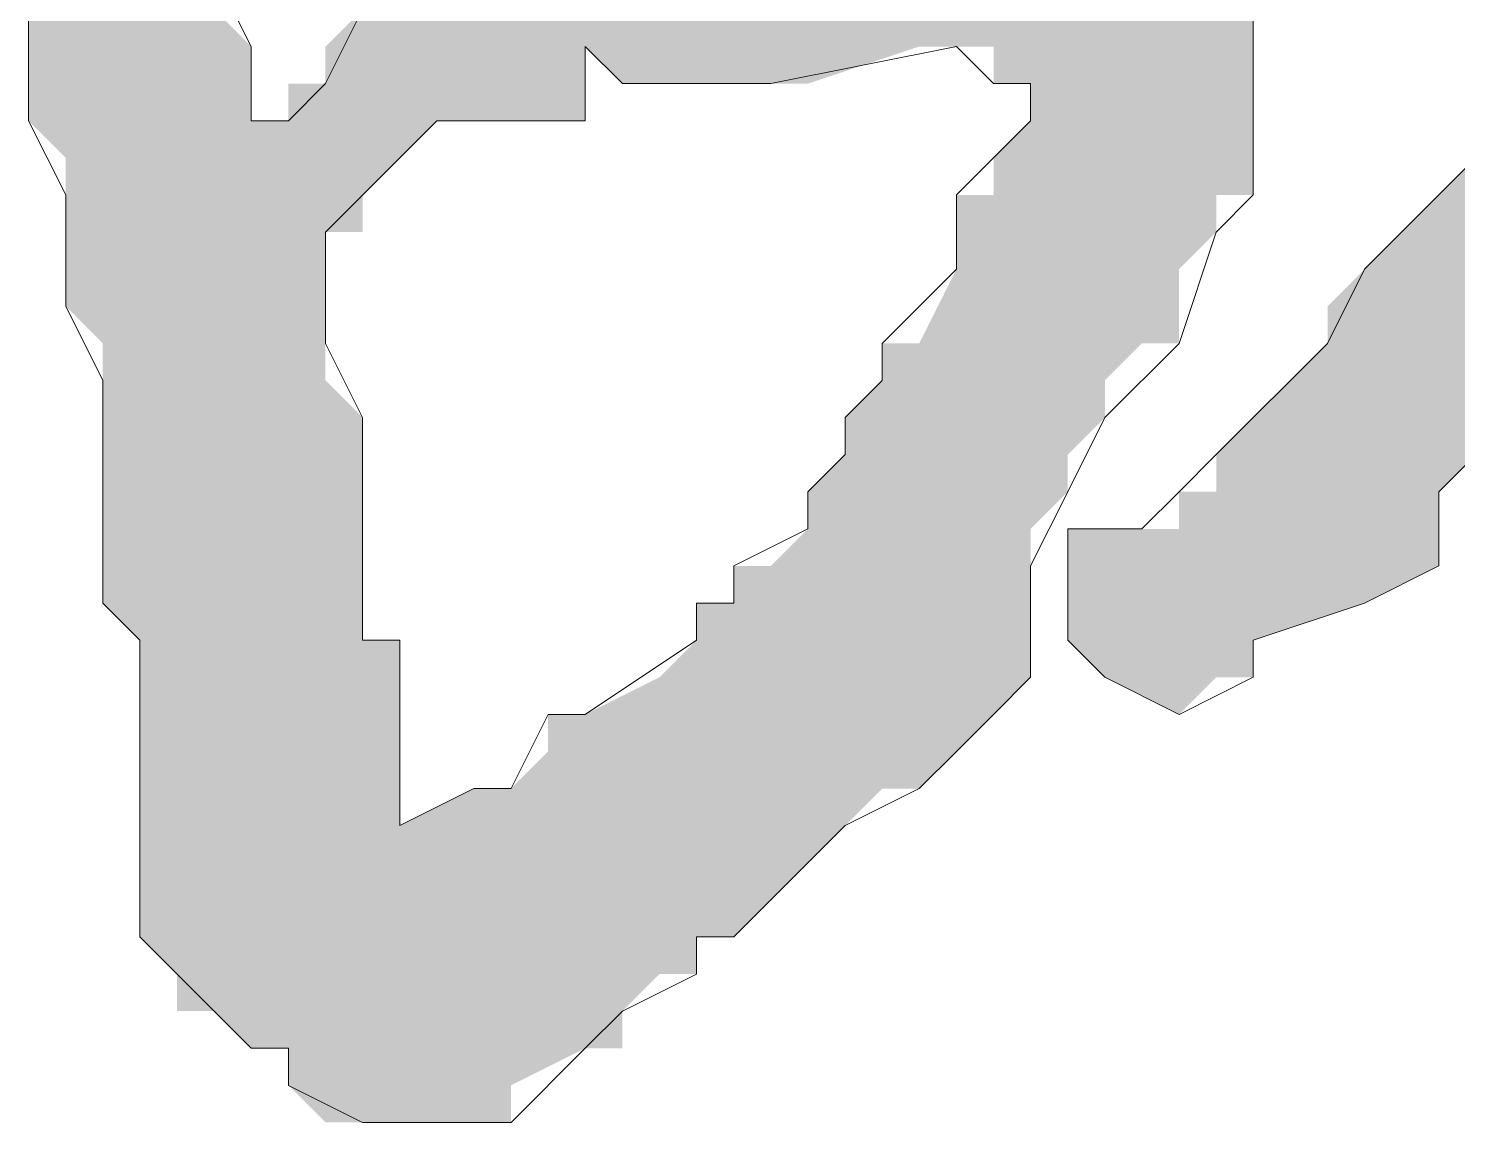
# Model space of a CAD drawing. Header units: millimetres. Extents: x 24 to 410, y 10 to 282.
# Drawn here: x 309.033 to 310.663, y 13.166 to 14.414 of the extents above; entities that cross this region are included whole.
import ezdxf

# ---------------------------------------------------------------- set-up
doc = ezdxf.new("R2010")
doc.units = ezdxf.units.MM
doc.layers.add('Watermark', color=7, linetype='Continuous')

msp = doc.modelspace()

# ---------------------------------------------------------------- hatches: boundary and pattern name
at = {"layer": 'Watermark'}
h = msp.add_hatch(color=256, dxfattribs=at)
h.dxf.hatch_style = 2
h.paths.add_polyline_path([(309.033333, 14.435667), (309.033333, 14.393333), (309.287333, 14.393333)])
h = msp.add_hatch(color=256, dxfattribs=at)
h.dxf.hatch_style = 2
h.paths.add_polyline_path([(309.033333, 14.435667), (309.245, 14.435667), (309.287333, 14.393333)])
h = msp.add_hatch(color=256, dxfattribs=at)
h.dxf.hatch_style = 2
h.paths.add_polyline_path([(309.414333, 14.435667), (309.372, 14.393333), (310.430333, 14.393333)])
h = msp.add_hatch(color=256, dxfattribs=at)
h.dxf.hatch_style = 2
h.paths.add_polyline_path([(309.414333, 14.435667), (310.430333, 14.435667), (310.430333, 14.393333)])
h = msp.add_hatch(color=256, dxfattribs=at)
h.dxf.hatch_style = 2
h.paths.add_polyline_path([(309.033333, 14.393333), (309.287333, 14.393333)])
h = msp.add_hatch(color=256, dxfattribs=at)
h.dxf.hatch_style = 2
h.paths.add_polyline_path([(309.033333, 14.393333), (309.287333, 14.393333)])
h = msp.add_hatch(color=256, dxfattribs=at)
h.dxf.hatch_style = 2
h.paths.add_polyline_path([(309.033333, 14.393333), (309.033333, 14.308667), (309.287333, 14.308667)])
h = msp.add_hatch(color=256, dxfattribs=at)
h.dxf.hatch_style = 2
h.paths.add_polyline_path([(309.033333, 14.393333), (309.287333, 14.393333), (309.287333, 14.308667)])
h = msp.add_hatch(color=256, dxfattribs=at)
h.dxf.hatch_style = 2
h.paths.add_polyline_path([(309.372, 14.393333), (309.372, 14.351), (309.668333, 14.351)])
h = msp.add_hatch(color=256, dxfattribs=at)
h.dxf.hatch_style = 2
h.paths.add_polyline_path([(309.372, 14.393333), (309.668333, 14.393333), (309.668333, 14.351)])
h = msp.add_hatch(color=256, dxfattribs=at)
h.dxf.hatch_style = 2
h.paths.add_polyline_path([(309.668333, 14.393333), (310.430333, 14.393333)])
h = msp.add_hatch(color=256, dxfattribs=at)
h.dxf.hatch_style = 2
h.paths.add_polyline_path([(309.668333, 14.393333), (310.430333, 14.393333)])
h = msp.add_hatch(color=256, dxfattribs=at)
h.dxf.hatch_style = 2
h.paths.add_polyline_path([(309.668333, 14.393333), (310.049333, 14.393333)])
h = msp.add_hatch(color=256, dxfattribs=at)
h.dxf.hatch_style = 2
h.paths.add_polyline_path([(309.668333, 14.393333), (310.091667, 14.393333), (310.049333, 14.393333)])
h = msp.add_hatch(color=256, dxfattribs=at)
h.dxf.hatch_style = 2
h.paths.add_polyline_path([(309.668333, 14.393333), (309.710667, 14.351), (309.922333, 14.351)])
h = msp.add_hatch(color=256, dxfattribs=at)
h.dxf.hatch_style = 2
h.paths.add_polyline_path([(309.668333, 14.393333), (310.049333, 14.393333), (309.922333, 14.351)])
h = msp.add_hatch(color=256, dxfattribs=at)
h.dxf.hatch_style = 2
h.paths.add_polyline_path([(310.091667, 14.393333), (310.430333, 14.393333)])
h = msp.add_hatch(color=256, dxfattribs=at)
h.dxf.hatch_style = 2
h.paths.add_polyline_path([(310.091667, 14.393333), (310.430333, 14.393333)])
h = msp.add_hatch(color=256, dxfattribs=at)
h.dxf.hatch_style = 2
h.paths.add_polyline_path([(310.134, 14.393333), (310.134, 14.351), (310.430333, 14.351)])
h = msp.add_hatch(color=256, dxfattribs=at)
h.dxf.hatch_style = 2
h.paths.add_polyline_path([(310.134, 14.393333), (310.430333, 14.393333), (310.430333, 14.351)])
h = msp.add_hatch(color=256, dxfattribs=at)
h.dxf.hatch_style = 2
h.paths.add_polyline_path([(309.372, 14.351), (309.329667, 14.351), (309.668333, 14.351)])
h = msp.add_hatch(color=256, dxfattribs=at)
h.dxf.hatch_style = 2
h.paths.add_polyline_path([(309.329667, 14.351), (309.329667, 14.308667), (309.668333, 14.308667)])
h = msp.add_hatch(color=256, dxfattribs=at)
h.dxf.hatch_style = 2
h.paths.add_polyline_path([(309.329667, 14.351), (309.668333, 14.351), (309.668333, 14.308667)])
h = msp.add_hatch(color=256, dxfattribs=at)
h.dxf.hatch_style = 2
h.paths.add_polyline_path([(309.372, 14.351), (309.668333, 14.351)])
h = msp.add_hatch(color=256, dxfattribs=at)
h.dxf.hatch_style = 2
h.paths.add_polyline_path([(309.372, 14.351), (309.668333, 14.351)])
h = msp.add_hatch(color=256, dxfattribs=at)
h.dxf.hatch_style = 2
h.paths.add_polyline_path([(309.372, 14.351), (309.668333, 14.351)])
h = msp.add_hatch(color=256, dxfattribs=at)
h.dxf.hatch_style = 2
h.paths.add_polyline_path([(309.710667, 14.351), (309.88, 14.351)])
h = msp.add_hatch(color=256, dxfattribs=at)
h.dxf.hatch_style = 2
h.paths.add_polyline_path([(309.710667, 14.351), (309.922333, 14.351), (309.88, 14.351)])
h = msp.add_hatch(color=256, dxfattribs=at)
h.dxf.hatch_style = 2
h.paths.add_polyline_path([(309.710667, 14.351), (309.837667, 14.351)])
h = msp.add_hatch(color=256, dxfattribs=at)
h.dxf.hatch_style = 2
h.paths.add_polyline_path([(309.710667, 14.351), (309.88, 14.351), (309.837667, 14.351)])
h = msp.add_hatch(color=256, dxfattribs=at)
h.dxf.hatch_style = 2
h.paths.add_polyline_path([(309.753, 14.351), (309.837667, 14.351)])
h = msp.add_hatch(color=256, dxfattribs=at)
h.dxf.hatch_style = 2
h.paths.add_polyline_path([(309.753, 14.351), (309.837667, 14.351)])
h = msp.add_hatch(color=256, dxfattribs=at)
h.dxf.hatch_style = 2
h.paths.add_polyline_path([(309.753, 14.351), (309.837667, 14.351)])
h = msp.add_hatch(color=256, dxfattribs=at)
h.dxf.hatch_style = 2
h.paths.add_polyline_path([(310.134, 14.351), (310.430333, 14.351)])
h = msp.add_hatch(color=256, dxfattribs=at)
h.dxf.hatch_style = 2
h.paths.add_polyline_path([(310.134, 14.351), (310.430333, 14.351)])
h = msp.add_hatch(color=256, dxfattribs=at)
h.dxf.hatch_style = 2
h.paths.add_polyline_path([(310.176333, 14.351), (310.176333, 14.308667), (310.430333, 14.308667)])
h = msp.add_hatch(color=256, dxfattribs=at)
h.dxf.hatch_style = 2
h.paths.add_polyline_path([(310.176333, 14.351), (310.430333, 14.351), (310.430333, 14.308667)])
h = msp.add_hatch(color=256, dxfattribs=at)
h.dxf.hatch_style = 2
h.paths.add_polyline_path([(309.033333, 14.308667), (309.329667, 14.308667)])
h = msp.add_hatch(color=256, dxfattribs=at)
h.dxf.hatch_style = 2
h.paths.add_polyline_path([(309.033333, 14.308667), (309.329667, 14.308667)])
h = msp.add_hatch(color=256, dxfattribs=at)
h.dxf.hatch_style = 2
h.paths.add_polyline_path([(309.033333, 14.308667), (309.668333, 14.308667)])
h = msp.add_hatch(color=256, dxfattribs=at)
h.dxf.hatch_style = 2
h.paths.add_polyline_path([(309.033333, 14.308667), (309.668333, 14.308667)])
h = msp.add_hatch(color=256, dxfattribs=at)
h.dxf.hatch_style = 2
h.paths.add_polyline_path([(309.033333, 14.308667), (309.499, 14.308667)])
h = msp.add_hatch(color=256, dxfattribs=at)
h.dxf.hatch_style = 2
h.paths.add_polyline_path([(309.033333, 14.308667), (309.499, 14.308667)])
h = msp.add_hatch(color=256, dxfattribs=at)
h.dxf.hatch_style = 2
h.paths.add_polyline_path([(309.033333, 14.308667), (309.499, 14.308667)])
h = msp.add_hatch(color=256, dxfattribs=at)
h.dxf.hatch_style = 2
h.paths.add_polyline_path([(309.033333, 14.308667), (309.499, 14.308667)])
h = msp.add_hatch(color=256, dxfattribs=at)
h.dxf.hatch_style = 2
h.paths.add_polyline_path([(309.033333, 14.308667), (309.075667, 14.266333), (309.456667, 14.266333)])
h = msp.add_hatch(color=256, dxfattribs=at)
h.dxf.hatch_style = 2
h.paths.add_polyline_path([(309.033333, 14.308667), (309.499, 14.308667), (309.456667, 14.266333)])
h = msp.add_hatch(color=256, dxfattribs=at)
h.dxf.hatch_style = 2
h.paths.add_polyline_path([(309.329667, 14.308667), (309.668333, 14.308667)])
h = msp.add_hatch(color=256, dxfattribs=at)
h.dxf.hatch_style = 2
h.paths.add_polyline_path([(309.329667, 14.308667), (309.668333, 14.308667)])
h = msp.add_hatch(color=256, dxfattribs=at)
h.dxf.hatch_style = 2
h.paths.add_polyline_path([(309.499, 14.308667), (309.668333, 14.308667)])
h = msp.add_hatch(color=256, dxfattribs=at)
h.dxf.hatch_style = 2
h.paths.add_polyline_path([(309.499, 14.308667), (309.668333, 14.308667)])
h = msp.add_hatch(color=256, dxfattribs=at)
h.dxf.hatch_style = 2
h.paths.add_polyline_path([(309.499, 14.308667), (309.541333, 14.308667)])
h = msp.add_hatch(color=256, dxfattribs=at)
h.dxf.hatch_style = 2
h.paths.add_polyline_path([(309.541333, 14.308667), (309.668333, 14.308667)])
h = msp.add_hatch(color=256, dxfattribs=at)
h.dxf.hatch_style = 2
h.paths.add_polyline_path([(309.541333, 14.308667), (309.668333, 14.308667)])
h = msp.add_hatch(color=256, dxfattribs=at)
h.dxf.hatch_style = 2
h.paths.add_polyline_path([(309.541333, 14.308667), (309.668333, 14.308667)])
h = msp.add_hatch(color=256, dxfattribs=at)
h.dxf.hatch_style = 2
h.paths.add_polyline_path([(309.541333, 14.308667), (309.668333, 14.308667)])
h = msp.add_hatch(color=256, dxfattribs=at)
h.dxf.hatch_style = 2
h.paths.add_polyline_path([(309.583667, 14.308667), (309.668333, 14.308667)])
h = msp.add_hatch(color=256, dxfattribs=at)
h.dxf.hatch_style = 2
h.paths.add_polyline_path([(309.583667, 14.308667), (309.668333, 14.308667)])
h = msp.add_hatch(color=256, dxfattribs=at)
h.dxf.hatch_style = 2
h.paths.add_polyline_path([(309.583667, 14.308667), (309.668333, 14.308667)])
h = msp.add_hatch(color=256, dxfattribs=at)
h.dxf.hatch_style = 2
h.paths.add_polyline_path([(310.176333, 14.308667), (310.134, 14.266333), (310.430333, 14.266333)])
h = msp.add_hatch(color=256, dxfattribs=at)
h.dxf.hatch_style = 2
h.paths.add_polyline_path([(310.176333, 14.308667), (310.430333, 14.308667)])
h = msp.add_hatch(color=256, dxfattribs=at)
h.dxf.hatch_style = 2
h.paths.add_polyline_path([(310.176333, 14.308667), (310.430333, 14.308667)])
h = msp.add_hatch(color=256, dxfattribs=at)
h.dxf.hatch_style = 2
h.paths.add_polyline_path([(310.176333, 14.308667), (310.430333, 14.308667), (310.430333, 14.266333)])
h = msp.add_hatch(color=256, dxfattribs=at)
h.dxf.hatch_style = 2
h.paths.add_polyline_path([(310.726667, 14.308667), (310.642, 14.224), (310.938333, 14.224)])
h = msp.add_hatch(color=256, dxfattribs=at)
h.dxf.hatch_style = 2
h.paths.add_polyline_path([(309.075667, 14.266333), (309.075667, 14.224), (309.414333, 14.224)])
h = msp.add_hatch(color=256, dxfattribs=at)
h.dxf.hatch_style = 2
h.paths.add_polyline_path([(309.075667, 14.266333), (309.456667, 14.266333), (309.414333, 14.224)])
h = msp.add_hatch(color=256, dxfattribs=at)
h.dxf.hatch_style = 2
h.paths.add_polyline_path([(310.134, 14.266333), (310.134, 14.224), (310.430333, 14.224)])
h = msp.add_hatch(color=256, dxfattribs=at)
h.dxf.hatch_style = 2
h.paths.add_polyline_path([(310.134, 14.266333), (310.430333, 14.266333), (310.430333, 14.224)])
h = msp.add_hatch(color=256, dxfattribs=at)
h.dxf.hatch_style = 2
h.paths.add_polyline_path([(309.075667, 14.224), (309.075667, 14.181667), (309.414333, 14.181667)])
h = msp.add_hatch(color=256, dxfattribs=at)
h.dxf.hatch_style = 2
h.paths.add_polyline_path([(309.075667, 14.224), (309.414333, 14.224), (309.414333, 14.181667)])
h = msp.add_hatch(color=256, dxfattribs=at)
h.dxf.hatch_style = 2
h.paths.add_polyline_path([(310.134, 14.224), (310.091667, 14.224), (310.388, 14.224)])
h = msp.add_hatch(color=256, dxfattribs=at)
h.dxf.hatch_style = 2
h.paths.add_polyline_path([(310.091667, 14.224), (310.091667, 14.181667), (310.388, 14.181667)])
h = msp.add_hatch(color=256, dxfattribs=at)
h.dxf.hatch_style = 2
h.paths.add_polyline_path([(310.091667, 14.224), (310.388, 14.224), (310.388, 14.181667)])
h = msp.add_hatch(color=256, dxfattribs=at)
h.dxf.hatch_style = 2
h.paths.add_polyline_path([(310.134, 14.224), (310.430333, 14.224), (310.388, 14.224)])
h = msp.add_hatch(color=256, dxfattribs=at)
h.dxf.hatch_style = 2
h.paths.add_polyline_path([(310.642, 14.224), (310.557333, 14.139333), (310.896, 14.139333)])
h = msp.add_hatch(color=256, dxfattribs=at)
h.dxf.hatch_style = 2
h.paths.add_polyline_path([(310.642, 14.224), (310.938333, 14.224), (310.896, 14.139333)])
h = msp.add_hatch(color=256, dxfattribs=at)
h.dxf.hatch_style = 2
h.paths.add_polyline_path([(309.075667, 14.181667), (309.372, 14.181667)])
h = msp.add_hatch(color=256, dxfattribs=at)
h.dxf.hatch_style = 2
h.paths.add_polyline_path([(309.075667, 14.181667), (309.414333, 14.181667), (309.372, 14.181667)])
h = msp.add_hatch(color=256, dxfattribs=at)
h.dxf.hatch_style = 2
h.paths.add_polyline_path([(309.075667, 14.181667), (309.372, 14.181667)])
h = msp.add_hatch(color=256, dxfattribs=at)
h.dxf.hatch_style = 2
h.paths.add_polyline_path([(309.075667, 14.181667), (309.372, 14.181667)])
h = msp.add_hatch(color=256, dxfattribs=at)
h.dxf.hatch_style = 2
h.paths.add_polyline_path([(309.075667, 14.181667), (309.075667, 14.097), (309.372, 14.097)])
h = msp.add_hatch(color=256, dxfattribs=at)
h.dxf.hatch_style = 2
h.paths.add_polyline_path([(309.075667, 14.181667), (309.372, 14.181667), (309.372, 14.097)])
h = msp.add_hatch(color=256, dxfattribs=at)
h.dxf.hatch_style = 2
h.paths.add_polyline_path([(310.091667, 14.181667), (310.091667, 14.139333), (310.345667, 14.139333)])
h = msp.add_hatch(color=256, dxfattribs=at)
h.dxf.hatch_style = 2
h.paths.add_polyline_path([(310.091667, 14.181667), (310.388, 14.181667), (310.345667, 14.139333)])
h = msp.add_hatch(color=256, dxfattribs=at)
h.dxf.hatch_style = 2
h.paths.add_polyline_path([(310.091667, 14.139333), (310.049333, 14.054667), (310.345667, 14.054667)])
h = msp.add_hatch(color=256, dxfattribs=at)
h.dxf.hatch_style = 2
h.paths.add_polyline_path([(310.091667, 14.139333), (310.345667, 14.139333), (310.345667, 14.054667)])
h = msp.add_hatch(color=256, dxfattribs=at)
h.dxf.hatch_style = 2
h.paths.add_polyline_path([(310.557333, 14.139333), (310.515, 14.097), (310.853667, 14.097)])
h = msp.add_hatch(color=256, dxfattribs=at)
h.dxf.hatch_style = 2
h.paths.add_polyline_path([(310.557333, 14.139333), (310.896, 14.139333)])
h = msp.add_hatch(color=256, dxfattribs=at)
h.dxf.hatch_style = 2
h.paths.add_polyline_path([(310.557333, 14.139333), (310.896, 14.139333)])
h = msp.add_hatch(color=256, dxfattribs=at)
h.dxf.hatch_style = 2
h.paths.add_polyline_path([(310.557333, 14.139333), (310.896, 14.139333), (310.853667, 14.097)])
h = msp.add_hatch(color=256, dxfattribs=at)
h.dxf.hatch_style = 2
h.paths.add_polyline_path([(309.075667, 14.097), (309.118, 14.054667), (309.372, 14.054667)])
h = msp.add_hatch(color=256, dxfattribs=at)
h.dxf.hatch_style = 2
h.paths.add_polyline_path([(309.075667, 14.097), (309.372, 14.097), (309.372, 14.054667)])
h = msp.add_hatch(color=256, dxfattribs=at)
h.dxf.hatch_style = 2
h.paths.add_polyline_path([(310.515, 14.097), (310.515, 14.054667), (310.811333, 14.054667)])
h = msp.add_hatch(color=256, dxfattribs=at)
h.dxf.hatch_style = 2
h.paths.add_polyline_path([(310.515, 14.097), (310.853667, 14.097), (310.811333, 14.054667)])
h = msp.add_hatch(color=256, dxfattribs=at)
h.dxf.hatch_style = 2
h.paths.add_polyline_path([(309.118, 14.054667), (309.118, 14.012333), (309.372, 14.012333)])
h = msp.add_hatch(color=256, dxfattribs=at)
h.dxf.hatch_style = 2
h.paths.add_polyline_path([(309.118, 14.054667), (309.372, 14.054667), (309.372, 14.012333)])
h = msp.add_hatch(color=256, dxfattribs=at)
h.dxf.hatch_style = 2
h.paths.add_polyline_path([(310.049333, 14.054667), (310.007, 14.054667), (310.303333, 14.054667)])
h = msp.add_hatch(color=256, dxfattribs=at)
h.dxf.hatch_style = 2
h.paths.add_polyline_path([(310.007, 14.054667), (310.007, 14.012333), (310.261, 14.012333)])
h = msp.add_hatch(color=256, dxfattribs=at)
h.dxf.hatch_style = 2
h.paths.add_polyline_path([(310.007, 14.054667), (310.303333, 14.054667), (310.261, 14.012333)])
h = msp.add_hatch(color=256, dxfattribs=at)
h.dxf.hatch_style = 2
h.paths.add_polyline_path([(310.049333, 14.054667), (310.345667, 14.054667), (310.303333, 14.054667)])
h = msp.add_hatch(color=256, dxfattribs=at)
h.dxf.hatch_style = 2
h.paths.add_polyline_path([(310.515, 14.054667), (310.472667, 14.012333), (310.769, 14.012333)])
h = msp.add_hatch(color=256, dxfattribs=at)
h.dxf.hatch_style = 2
h.paths.add_polyline_path([(310.515, 14.054667), (310.811333, 14.054667), (310.769, 14.012333)])
h = msp.add_hatch(color=256, dxfattribs=at)
h.dxf.hatch_style = 2
h.paths.add_polyline_path([(309.118, 14.012333), (309.118, 13.97), (309.414333, 13.97)])
h = msp.add_hatch(color=256, dxfattribs=at)
h.dxf.hatch_style = 2
h.paths.add_polyline_path([(309.118, 14.012333), (309.372, 14.012333), (309.414333, 13.97)])
h = msp.add_hatch(color=256, dxfattribs=at)
h.dxf.hatch_style = 2
h.paths.add_polyline_path([(310.007, 14.012333), (309.964667, 13.97), (310.261, 13.97)])
h = msp.add_hatch(color=256, dxfattribs=at)
h.dxf.hatch_style = 2
h.paths.add_polyline_path([(310.007, 14.012333), (310.261, 14.012333), (310.261, 13.97)])
h = msp.add_hatch(color=256, dxfattribs=at)
h.dxf.hatch_style = 2
h.paths.add_polyline_path([(310.472667, 14.012333), (310.430333, 13.97), (310.726667, 13.97)])
h = msp.add_hatch(color=256, dxfattribs=at)
h.dxf.hatch_style = 2
h.paths.add_polyline_path([(310.472667, 14.012333), (310.769, 14.012333)])
h = msp.add_hatch(color=256, dxfattribs=at)
h.dxf.hatch_style = 2
h.paths.add_polyline_path([(310.472667, 14.012333), (310.769, 14.012333)])
h = msp.add_hatch(color=256, dxfattribs=at)
h.dxf.hatch_style = 2
h.paths.add_polyline_path([(310.472667, 14.012333), (310.769, 14.012333), (310.726667, 13.97)])
h = msp.add_hatch(color=256, dxfattribs=at)
h.dxf.hatch_style = 2
h.paths.add_polyline_path([(309.118, 13.97), (309.414333, 13.97)])
h = msp.add_hatch(color=256, dxfattribs=at)
h.dxf.hatch_style = 2
h.paths.add_polyline_path([(309.118, 13.97), (309.414333, 13.97)])
h = msp.add_hatch(color=256, dxfattribs=at)
h.dxf.hatch_style = 2
h.paths.add_polyline_path([(309.118, 13.97), (309.118, 13.927667), (309.414333, 13.927667)])
h = msp.add_hatch(color=256, dxfattribs=at)
h.dxf.hatch_style = 2
h.paths.add_polyline_path([(309.118, 13.97), (309.414333, 13.97), (309.414333, 13.927667)])
h = msp.add_hatch(color=256, dxfattribs=at)
h.dxf.hatch_style = 2
h.paths.add_polyline_path([(309.964667, 13.97), (310.261, 13.97)])
h = msp.add_hatch(color=256, dxfattribs=at)
h.dxf.hatch_style = 2
h.paths.add_polyline_path([(309.964667, 13.97), (310.261, 13.97)])
h = msp.add_hatch(color=256, dxfattribs=at)
h.dxf.hatch_style = 2
h.paths.add_polyline_path([(309.964667, 13.97), (309.964667, 13.927667), (310.218667, 13.927667)])
h = msp.add_hatch(color=256, dxfattribs=at)
h.dxf.hatch_style = 2
h.paths.add_polyline_path([(309.964667, 13.97), (310.261, 13.97), (310.218667, 13.927667)])
h = msp.add_hatch(color=256, dxfattribs=at)
h.dxf.hatch_style = 2
h.paths.add_polyline_path([(310.430333, 13.97), (310.388, 13.927667), (310.684333, 13.927667)])
h = msp.add_hatch(color=256, dxfattribs=at)
h.dxf.hatch_style = 2
h.paths.add_polyline_path([(310.430333, 13.97), (310.726667, 13.97)])
h = msp.add_hatch(color=256, dxfattribs=at)
h.dxf.hatch_style = 2
h.paths.add_polyline_path([(310.430333, 13.97), (310.726667, 13.97)])
h = msp.add_hatch(color=256, dxfattribs=at)
h.dxf.hatch_style = 2
h.paths.add_polyline_path([(310.430333, 13.97), (310.726667, 13.97), (310.684333, 13.927667)])
h = msp.add_hatch(color=256, dxfattribs=at)
h.dxf.hatch_style = 2
h.paths.add_polyline_path([(309.118, 13.927667), (309.118, 13.885333), (309.414333, 13.885333)])
h = msp.add_hatch(color=256, dxfattribs=at)
h.dxf.hatch_style = 2
h.paths.add_polyline_path([(309.118, 13.927667), (309.414333, 13.927667), (309.414333, 13.885333)])
h = msp.add_hatch(color=256, dxfattribs=at)
h.dxf.hatch_style = 2
h.paths.add_polyline_path([(309.964667, 13.927667), (309.922333, 13.885333), (310.218667, 13.885333)])
h = msp.add_hatch(color=256, dxfattribs=at)
h.dxf.hatch_style = 2
h.paths.add_polyline_path([(309.964667, 13.927667), (310.218667, 13.927667), (310.218667, 13.885333)])
h = msp.add_hatch(color=256, dxfattribs=at)
h.dxf.hatch_style = 2
h.paths.add_polyline_path([(310.388, 13.927667), (310.388, 13.885333), (310.642, 13.885333)])
h = msp.add_hatch(color=256, dxfattribs=at)
h.dxf.hatch_style = 2
h.paths.add_polyline_path([(310.388, 13.927667), (310.684333, 13.927667), (310.642, 13.885333)])
h = msp.add_hatch(color=256, dxfattribs=at)
h.dxf.hatch_style = 2
h.paths.add_polyline_path([(309.118, 13.885333), (309.118, 13.843), (309.414333, 13.843)])
h = msp.add_hatch(color=256, dxfattribs=at)
h.dxf.hatch_style = 2
h.paths.add_polyline_path([(309.118, 13.885333), (309.414333, 13.885333), (309.414333, 13.843)])
h = msp.add_hatch(color=256, dxfattribs=at)
h.dxf.hatch_style = 2
h.paths.add_polyline_path([(309.922333, 13.885333), (310.218667, 13.885333)])
h = msp.add_hatch(color=256, dxfattribs=at)
h.dxf.hatch_style = 2
h.paths.add_polyline_path([(309.922333, 13.885333), (310.218667, 13.885333)])
h = msp.add_hatch(color=256, dxfattribs=at)
h.dxf.hatch_style = 2
h.paths.add_polyline_path([(309.922333, 13.885333), (309.922333, 13.843), (310.176333, 13.843)])
h = msp.add_hatch(color=256, dxfattribs=at)
h.dxf.hatch_style = 2
h.paths.add_polyline_path([(309.922333, 13.885333), (310.218667, 13.885333), (310.176333, 13.843)])
h = msp.add_hatch(color=256, dxfattribs=at)
h.dxf.hatch_style = 2
h.paths.add_polyline_path([(310.388, 13.885333), (310.345667, 13.885333), (310.642, 13.885333)])
h = msp.add_hatch(color=256, dxfattribs=at)
h.dxf.hatch_style = 2
h.paths.add_polyline_path([(310.345667, 13.885333), (310.345667, 13.843), (310.642, 13.843)])
h = msp.add_hatch(color=256, dxfattribs=at)
h.dxf.hatch_style = 2
h.paths.add_polyline_path([(310.345667, 13.885333), (310.642, 13.885333), (310.642, 13.843)])
h = msp.add_hatch(color=256, dxfattribs=at)
h.dxf.hatch_style = 2
h.paths.add_polyline_path([(310.388, 13.885333), (310.642, 13.885333)])
h = msp.add_hatch(color=256, dxfattribs=at)
h.dxf.hatch_style = 2
h.paths.add_polyline_path([(309.118, 13.843), (309.414333, 13.843)])
h = msp.add_hatch(color=256, dxfattribs=at)
h.dxf.hatch_style = 2
h.paths.add_polyline_path([(309.118, 13.843), (309.414333, 13.843)])
h = msp.add_hatch(color=256, dxfattribs=at)
h.dxf.hatch_style = 2
h.paths.add_polyline_path([(309.118, 13.843), (309.414333, 13.843)])
h = msp.add_hatch(color=256, dxfattribs=at)
h.dxf.hatch_style = 2
h.paths.add_polyline_path([(309.118, 13.843), (309.414333, 13.843)])
h = msp.add_hatch(color=256, dxfattribs=at)
h.dxf.hatch_style = 2
h.paths.add_polyline_path([(309.118, 13.843), (309.118, 13.800667), (309.414333, 13.800667)])
h = msp.add_hatch(color=256, dxfattribs=at)
h.dxf.hatch_style = 2
h.paths.add_polyline_path([(309.118, 13.843), (309.414333, 13.843), (309.414333, 13.800667)])
h = msp.add_hatch(color=256, dxfattribs=at)
h.dxf.hatch_style = 2
h.paths.add_polyline_path([(309.922333, 13.843), (309.88, 13.800667), (310.176333, 13.800667)])
h = msp.add_hatch(color=256, dxfattribs=at)
h.dxf.hatch_style = 2
h.paths.add_polyline_path([(309.922333, 13.843), (310.176333, 13.843), (310.176333, 13.800667)])
h = msp.add_hatch(color=256, dxfattribs=at)
h.dxf.hatch_style = 2
h.paths.add_polyline_path([(310.218667, 13.843), (310.303333, 13.843)])
h = msp.add_hatch(color=256, dxfattribs=at)
h.dxf.hatch_style = 2
h.paths.add_polyline_path([(310.218667, 13.843), (310.218667, 13.800667), (310.642, 13.800667)])
h = msp.add_hatch(color=256, dxfattribs=at)
h.dxf.hatch_style = 2
h.paths.add_polyline_path([(310.218667, 13.843), (310.642, 13.843), (310.642, 13.800667)])
h = msp.add_hatch(color=256, dxfattribs=at)
h.dxf.hatch_style = 2
h.paths.add_polyline_path([(310.345667, 13.843), (310.303333, 13.843), (310.642, 13.843)])
h = msp.add_hatch(color=256, dxfattribs=at)
h.dxf.hatch_style = 2
h.paths.add_polyline_path([(310.345667, 13.843), (310.642, 13.843)])
h = msp.add_hatch(color=256, dxfattribs=at)
h.dxf.hatch_style = 2
h.paths.add_polyline_path([(309.118, 13.800667), (309.118, 13.758333), (309.414333, 13.758333)])
h = msp.add_hatch(color=256, dxfattribs=at)
h.dxf.hatch_style = 2
h.paths.add_polyline_path([(309.118, 13.800667), (309.414333, 13.800667), (309.414333, 13.758333)])
h = msp.add_hatch(color=256, dxfattribs=at)
h.dxf.hatch_style = 2
h.paths.add_polyline_path([(309.88, 13.800667), (309.837667, 13.800667), (310.176333, 13.800667)])
h = msp.add_hatch(color=256, dxfattribs=at)
h.dxf.hatch_style = 2
h.paths.add_polyline_path([(309.837667, 13.800667), (309.837667, 13.758333), (310.176333, 13.758333)])
h = msp.add_hatch(color=256, dxfattribs=at)
h.dxf.hatch_style = 2
h.paths.add_polyline_path([(309.837667, 13.800667), (310.176333, 13.800667), (310.176333, 13.758333)])
h = msp.add_hatch(color=256, dxfattribs=at)
h.dxf.hatch_style = 2
h.paths.add_polyline_path([(309.88, 13.800667), (310.176333, 13.800667)])
h = msp.add_hatch(color=256, dxfattribs=at)
h.dxf.hatch_style = 2
h.paths.add_polyline_path([(310.218667, 13.800667), (310.642, 13.800667)])
h = msp.add_hatch(color=256, dxfattribs=at)
h.dxf.hatch_style = 2
h.paths.add_polyline_path([(310.218667, 13.800667), (310.642, 13.800667)])
h = msp.add_hatch(color=256, dxfattribs=at)
h.dxf.hatch_style = 2
h.paths.add_polyline_path([(310.218667, 13.800667), (310.218667, 13.758333), (310.557333, 13.758333)])
h = msp.add_hatch(color=256, dxfattribs=at)
h.dxf.hatch_style = 2
h.paths.add_polyline_path([(310.218667, 13.800667), (310.642, 13.800667), (310.557333, 13.758333)])
h = msp.add_hatch(color=256, dxfattribs=at)
h.dxf.hatch_style = 2
h.paths.add_polyline_path([(309.118, 13.758333), (309.160333, 13.716), (309.414333, 13.716)])
h = msp.add_hatch(color=256, dxfattribs=at)
h.dxf.hatch_style = 2
h.paths.add_polyline_path([(309.118, 13.758333), (309.414333, 13.758333), (309.414333, 13.716)])
h = msp.add_hatch(color=256, dxfattribs=at)
h.dxf.hatch_style = 2
h.paths.add_polyline_path([(309.837667, 13.758333), (309.795333, 13.758333), (310.176333, 13.758333)])
h = msp.add_hatch(color=256, dxfattribs=at)
h.dxf.hatch_style = 2
h.paths.add_polyline_path([(309.795333, 13.758333), (309.795333, 13.716), (310.176333, 13.716)])
h = msp.add_hatch(color=256, dxfattribs=at)
h.dxf.hatch_style = 2
h.paths.add_polyline_path([(309.795333, 13.758333), (310.176333, 13.758333), (310.176333, 13.716)])
h = msp.add_hatch(color=256, dxfattribs=at)
h.dxf.hatch_style = 2
h.paths.add_polyline_path([(309.837667, 13.758333), (310.176333, 13.758333)])
h = msp.add_hatch(color=256, dxfattribs=at)
h.dxf.hatch_style = 2
h.paths.add_polyline_path([(309.837667, 13.758333), (310.176333, 13.758333)])
h = msp.add_hatch(color=256, dxfattribs=at)
h.dxf.hatch_style = 2
h.paths.add_polyline_path([(309.837667, 13.758333), (310.176333, 13.758333)])
h = msp.add_hatch(color=256, dxfattribs=at)
h.dxf.hatch_style = 2
h.paths.add_polyline_path([(310.218667, 13.758333), (310.218667, 13.716), (310.430333, 13.716)])
h = msp.add_hatch(color=256, dxfattribs=at)
h.dxf.hatch_style = 2
h.paths.add_polyline_path([(310.218667, 13.758333), (310.557333, 13.758333), (310.430333, 13.716)])
h = msp.add_hatch(color=256, dxfattribs=at)
h.dxf.hatch_style = 2
h.paths.add_polyline_path([(309.160333, 13.716), (309.456667, 13.716)])
h = msp.add_hatch(color=256, dxfattribs=at)
h.dxf.hatch_style = 2
h.paths.add_polyline_path([(309.160333, 13.716), (309.456667, 13.716)])
h = msp.add_hatch(color=256, dxfattribs=at)
h.dxf.hatch_style = 2
h.paths.add_polyline_path([(309.160333, 13.716), (309.456667, 13.716)])
h = msp.add_hatch(color=256, dxfattribs=at)
h.dxf.hatch_style = 2
h.paths.add_polyline_path([(309.160333, 13.716), (309.456667, 13.716)])
h = msp.add_hatch(color=256, dxfattribs=at)
h.dxf.hatch_style = 2
h.paths.add_polyline_path([(309.160333, 13.716), (309.160333, 13.631333), (309.456667, 13.631333)])
h = msp.add_hatch(color=256, dxfattribs=at)
h.dxf.hatch_style = 2
h.paths.add_polyline_path([(309.160333, 13.716), (309.456667, 13.716), (309.456667, 13.631333)])
h = msp.add_hatch(color=256, dxfattribs=at)
h.dxf.hatch_style = 2
h.paths.add_polyline_path([(309.795333, 13.716), (309.753, 13.673667), (310.176333, 13.673667)])
h = msp.add_hatch(color=256, dxfattribs=at)
h.dxf.hatch_style = 2
h.paths.add_polyline_path([(309.795333, 13.716), (310.176333, 13.716), (310.176333, 13.673667)])
h = msp.add_hatch(color=256, dxfattribs=at)
h.dxf.hatch_style = 2
h.paths.add_polyline_path([(310.218667, 13.716), (310.430333, 13.716)])
h = msp.add_hatch(color=256, dxfattribs=at)
h.dxf.hatch_style = 2
h.paths.add_polyline_path([(310.218667, 13.716), (310.430333, 13.716)])
h = msp.add_hatch(color=256, dxfattribs=at)
h.dxf.hatch_style = 2
h.paths.add_polyline_path([(310.218667, 13.716), (310.261, 13.673667), (310.430333, 13.673667)])
h = msp.add_hatch(color=256, dxfattribs=at)
h.dxf.hatch_style = 2
h.paths.add_polyline_path([(310.218667, 13.716), (310.430333, 13.716), (310.430333, 13.673667)])
h = msp.add_hatch(color=256, dxfattribs=at)
h.dxf.hatch_style = 2
h.paths.add_polyline_path([(309.753, 13.673667), (309.668333, 13.631333), (310.134, 13.631333)])
h = msp.add_hatch(color=256, dxfattribs=at)
h.dxf.hatch_style = 2
h.paths.add_polyline_path([(309.753, 13.673667), (310.176333, 13.673667), (310.134, 13.631333)])
h = msp.add_hatch(color=256, dxfattribs=at)
h.dxf.hatch_style = 2
h.paths.add_polyline_path([(310.261, 13.673667), (310.388, 13.673667), (310.345667, 13.631333)])
h = msp.add_hatch(color=256, dxfattribs=at)
h.dxf.hatch_style = 2
h.paths.add_polyline_path([(310.261, 13.673667), (310.388, 13.673667)])
h = msp.add_hatch(color=256, dxfattribs=at)
h.dxf.hatch_style = 2
h.paths.add_polyline_path([(310.261, 13.673667), (310.430333, 13.673667), (310.388, 13.673667)])
h = msp.add_hatch(color=256, dxfattribs=at)
h.dxf.hatch_style = 2
h.paths.add_polyline_path([(309.160333, 13.631333), (309.456667, 13.631333)])
h = msp.add_hatch(color=256, dxfattribs=at)
h.dxf.hatch_style = 2
h.paths.add_polyline_path([(309.160333, 13.631333), (309.456667, 13.631333)])
h = msp.add_hatch(color=256, dxfattribs=at)
h.dxf.hatch_style = 2
h.paths.add_polyline_path([(309.160333, 13.631333), (309.160333, 13.589), (309.456667, 13.589)])
h = msp.add_hatch(color=256, dxfattribs=at)
h.dxf.hatch_style = 2
h.paths.add_polyline_path([(309.160333, 13.631333), (309.456667, 13.631333), (309.456667, 13.589)])
h = msp.add_hatch(color=256, dxfattribs=at)
h.dxf.hatch_style = 2
h.paths.add_polyline_path([(309.668333, 13.631333), (309.626, 13.631333), (310.134, 13.631333)])
h = msp.add_hatch(color=256, dxfattribs=at)
h.dxf.hatch_style = 2
h.paths.add_polyline_path([(309.626, 13.631333), (309.626, 13.589), (310.091667, 13.589)])
h = msp.add_hatch(color=256, dxfattribs=at)
h.dxf.hatch_style = 2
h.paths.add_polyline_path([(309.626, 13.631333), (310.134, 13.631333), (310.091667, 13.589)])
h = msp.add_hatch(color=256, dxfattribs=at)
h.dxf.hatch_style = 2
h.paths.add_polyline_path([(309.668333, 13.631333), (310.134, 13.631333)])
h = msp.add_hatch(color=256, dxfattribs=at)
h.dxf.hatch_style = 2
h.paths.add_polyline_path([(309.668333, 13.631333), (310.134, 13.631333)])
h = msp.add_hatch(color=256, dxfattribs=at)
h.dxf.hatch_style = 2
h.paths.add_polyline_path([(309.668333, 13.631333), (310.134, 13.631333)])
h = msp.add_hatch(color=256, dxfattribs=at)
h.dxf.hatch_style = 2
h.paths.add_polyline_path([(309.160333, 13.589), (309.456667, 13.589)])
h = msp.add_hatch(color=256, dxfattribs=at)
h.dxf.hatch_style = 2
h.paths.add_polyline_path([(309.160333, 13.589), (309.456667, 13.589)])
h = msp.add_hatch(color=256, dxfattribs=at)
h.dxf.hatch_style = 2
h.paths.add_polyline_path([(309.160333, 13.589), (309.160333, 13.546667), (309.456667, 13.546667)])
h = msp.add_hatch(color=256, dxfattribs=at)
h.dxf.hatch_style = 2
h.paths.add_polyline_path([(309.160333, 13.589), (309.456667, 13.589), (309.456667, 13.546667)])
h = msp.add_hatch(color=256, dxfattribs=at)
h.dxf.hatch_style = 2
h.paths.add_polyline_path([(309.626, 13.589), (309.583667, 13.546667), (310.049333, 13.546667)])
h = msp.add_hatch(color=256, dxfattribs=at)
h.dxf.hatch_style = 2
h.paths.add_polyline_path([(309.626, 13.589), (310.091667, 13.589), (310.049333, 13.546667)])
h = msp.add_hatch(color=256, dxfattribs=at)
h.dxf.hatch_style = 2
h.paths.add_polyline_path([(309.160333, 13.546667), (309.456667, 13.546667)])
h = msp.add_hatch(color=256, dxfattribs=at)
h.dxf.hatch_style = 2
h.paths.add_polyline_path([(309.160333, 13.546667), (309.456667, 13.546667)])
h = msp.add_hatch(color=256, dxfattribs=at)
h.dxf.hatch_style = 2
h.paths.add_polyline_path([(309.160333, 13.546667), (309.160333, 13.504333), (309.456667, 13.504333)])
h = msp.add_hatch(color=256, dxfattribs=at)
h.dxf.hatch_style = 2
h.paths.add_polyline_path([(309.160333, 13.546667), (309.456667, 13.546667), (309.456667, 13.504333)])
h = msp.add_hatch(color=256, dxfattribs=at)
h.dxf.hatch_style = 2
h.paths.add_polyline_path([(309.541333, 13.546667), (309.456667, 13.504333), (309.964667, 13.504333)])
h = msp.add_hatch(color=256, dxfattribs=at)
h.dxf.hatch_style = 2
h.paths.add_polyline_path([(309.583667, 13.546667), (309.541333, 13.546667), (310.007, 13.546667)])
h = msp.add_hatch(color=256, dxfattribs=at)
h.dxf.hatch_style = 2
h.paths.add_polyline_path([(309.541333, 13.546667), (310.007, 13.546667), (309.964667, 13.504333)])
h = msp.add_hatch(color=256, dxfattribs=at)
h.dxf.hatch_style = 2
h.paths.add_polyline_path([(309.583667, 13.546667), (310.049333, 13.546667)])
h = msp.add_hatch(color=256, dxfattribs=at)
h.dxf.hatch_style = 2
h.paths.add_polyline_path([(309.583667, 13.546667), (310.049333, 13.546667)])
h = msp.add_hatch(color=256, dxfattribs=at)
h.dxf.hatch_style = 2
h.paths.add_polyline_path([(309.583667, 13.546667), (310.049333, 13.546667), (310.007, 13.546667)])
h = msp.add_hatch(color=256, dxfattribs=at)
h.dxf.hatch_style = 2
h.paths.add_polyline_path([(309.160333, 13.504333), (309.456667, 13.504333)])
h = msp.add_hatch(color=256, dxfattribs=at)
h.dxf.hatch_style = 2
h.paths.add_polyline_path([(309.160333, 13.504333), (309.456667, 13.504333)])
h = msp.add_hatch(color=256, dxfattribs=at)
h.dxf.hatch_style = 2
h.paths.add_polyline_path([(309.160333, 13.504333), (309.456667, 13.504333)])
h = msp.add_hatch(color=256, dxfattribs=at)
h.dxf.hatch_style = 2
h.paths.add_polyline_path([(309.160333, 13.504333), (309.456667, 13.504333)])
h = msp.add_hatch(color=256, dxfattribs=at)
h.dxf.hatch_style = 2
h.paths.add_polyline_path([(309.160333, 13.504333), (309.964667, 13.504333)])
h = msp.add_hatch(color=256, dxfattribs=at)
h.dxf.hatch_style = 2
h.paths.add_polyline_path([(309.160333, 13.504333), (309.964667, 13.504333)])
h = msp.add_hatch(color=256, dxfattribs=at)
h.dxf.hatch_style = 2
h.paths.add_polyline_path([(309.160333, 13.504333), (309.160333, 13.462), (309.922333, 13.462)])
h = msp.add_hatch(color=256, dxfattribs=at)
h.dxf.hatch_style = 2
h.paths.add_polyline_path([(309.160333, 13.504333), (309.964667, 13.504333), (309.922333, 13.462)])
h = msp.add_hatch(color=256, dxfattribs=at)
h.dxf.hatch_style = 2
h.paths.add_polyline_path([(309.456667, 13.504333), (309.964667, 13.504333)])
h = msp.add_hatch(color=256, dxfattribs=at)
h.dxf.hatch_style = 2
h.paths.add_polyline_path([(309.456667, 13.504333), (309.964667, 13.504333)])
h = msp.add_hatch(color=256, dxfattribs=at)
h.dxf.hatch_style = 2
h.paths.add_polyline_path([(309.456667, 13.504333), (309.964667, 13.504333)])
h = msp.add_hatch(color=256, dxfattribs=at)
h.dxf.hatch_style = 2
h.paths.add_polyline_path([(309.456667, 13.504333), (309.964667, 13.504333)])
h = msp.add_hatch(color=256, dxfattribs=at)
h.dxf.hatch_style = 2
h.paths.add_polyline_path([(309.160333, 13.462), (309.160333, 13.419667), (309.88, 13.419667)])
h = msp.add_hatch(color=256, dxfattribs=at)
h.dxf.hatch_style = 2
h.paths.add_polyline_path([(309.160333, 13.462), (309.922333, 13.462), (309.88, 13.419667)])
h = msp.add_hatch(color=256, dxfattribs=at)
h.dxf.hatch_style = 2
h.paths.add_polyline_path([(309.160333, 13.419667), (309.88, 13.419667)])
h = msp.add_hatch(color=256, dxfattribs=at)
h.dxf.hatch_style = 2
h.paths.add_polyline_path([(309.160333, 13.419667), (309.88, 13.419667)])
h = msp.add_hatch(color=256, dxfattribs=at)
h.dxf.hatch_style = 2
h.paths.add_polyline_path([(309.160333, 13.419667), (309.160333, 13.377333), (309.837667, 13.377333)])
h = msp.add_hatch(color=256, dxfattribs=at)
h.dxf.hatch_style = 2
h.paths.add_polyline_path([(309.160333, 13.419667), (309.88, 13.419667), (309.837667, 13.377333)])
h = msp.add_hatch(color=256, dxfattribs=at)
h.dxf.hatch_style = 2
h.paths.add_polyline_path([(309.160333, 13.377333), (309.795333, 13.377333)])
h = msp.add_hatch(color=256, dxfattribs=at)
h.dxf.hatch_style = 2
h.paths.add_polyline_path([(309.160333, 13.377333), (309.837667, 13.377333), (309.795333, 13.377333)])
h = msp.add_hatch(color=256, dxfattribs=at)
h.dxf.hatch_style = 2
h.paths.add_polyline_path([(309.160333, 13.377333), (309.795333, 13.377333)])
h = msp.add_hatch(color=256, dxfattribs=at)
h.dxf.hatch_style = 2
h.paths.add_polyline_path([(309.160333, 13.377333), (309.795333, 13.377333)])
h = msp.add_hatch(color=256, dxfattribs=at)
h.dxf.hatch_style = 2
h.paths.add_polyline_path([(309.160333, 13.377333), (309.202667, 13.335), (309.795333, 13.335)])
h = msp.add_hatch(color=256, dxfattribs=at)
h.dxf.hatch_style = 2
h.paths.add_polyline_path([(309.160333, 13.377333), (309.795333, 13.377333), (309.795333, 13.335)])
h = msp.add_hatch(color=256, dxfattribs=at)
h.dxf.hatch_style = 2
h.paths.add_polyline_path([(309.202667, 13.335), (309.753, 13.335)])
h = msp.add_hatch(color=256, dxfattribs=at)
h.dxf.hatch_style = 2
h.paths.add_polyline_path([(309.202667, 13.335), (309.795333, 13.335), (309.753, 13.335)])
h = msp.add_hatch(color=256, dxfattribs=at)
h.dxf.hatch_style = 2
h.paths.add_polyline_path([(309.202667, 13.335), (309.202667, 13.292667), (309.710667, 13.292667)])
h = msp.add_hatch(color=256, dxfattribs=at)
h.dxf.hatch_style = 2
h.paths.add_polyline_path([(309.202667, 13.335), (309.753, 13.335), (309.710667, 13.292667)])
h = msp.add_hatch(color=256, dxfattribs=at)
h.dxf.hatch_style = 2
h.paths.add_polyline_path([(309.202667, 13.292667), (309.710667, 13.292667)])
h = msp.add_hatch(color=256, dxfattribs=at)
h.dxf.hatch_style = 2
h.paths.add_polyline_path([(309.202667, 13.292667), (309.710667, 13.292667)])
h = msp.add_hatch(color=256, dxfattribs=at)
h.dxf.hatch_style = 2
h.paths.add_polyline_path([(309.245, 13.292667), (309.287333, 13.250333), (309.710667, 13.250333)])
h = msp.add_hatch(color=256, dxfattribs=at)
h.dxf.hatch_style = 2
h.paths.add_polyline_path([(309.245, 13.292667), (309.710667, 13.292667), (309.710667, 13.250333)])
h = msp.add_hatch(color=256, dxfattribs=at)
h.dxf.hatch_style = 2
h.paths.add_polyline_path([(309.287333, 13.250333), (309.668333, 13.250333)])
h = msp.add_hatch(color=256, dxfattribs=at)
h.dxf.hatch_style = 2
h.paths.add_polyline_path([(309.287333, 13.250333), (309.710667, 13.250333), (309.668333, 13.250333)])
h = msp.add_hatch(color=256, dxfattribs=at)
h.dxf.hatch_style = 2
h.paths.add_polyline_path([(309.329667, 13.250333), (309.668333, 13.250333)])
h = msp.add_hatch(color=256, dxfattribs=at)
h.dxf.hatch_style = 2
h.paths.add_polyline_path([(309.329667, 13.250333), (309.668333, 13.250333)])
h = msp.add_hatch(color=256, dxfattribs=at)
h.dxf.hatch_style = 2
h.paths.add_polyline_path([(309.329667, 13.250333), (309.329667, 13.208), (309.583667, 13.208)])
h = msp.add_hatch(color=256, dxfattribs=at)
h.dxf.hatch_style = 2
h.paths.add_polyline_path([(309.329667, 13.250333), (309.668333, 13.250333), (309.583667, 13.208)])
h = msp.add_hatch(color=256, dxfattribs=at)
h.dxf.hatch_style = 2
h.paths.add_polyline_path([(309.329667, 13.208), (309.372, 13.165667), (309.583667, 13.165667)])
h = msp.add_hatch(color=256, dxfattribs=at)
h.dxf.hatch_style = 2
h.paths.add_polyline_path([(309.329667, 13.208), (309.583667, 13.208), (309.583667, 13.165667)])
h = msp.add_hatch(color=256, dxfattribs=at)
h.dxf.hatch_style = 2
h.paths.add_polyline_path([(309.372, 13.165667), (309.541333, 13.165667)])
h = msp.add_hatch(color=256, dxfattribs=at)
h.dxf.hatch_style = 2
h.paths.add_polyline_path([(309.372, 13.165667), (309.583667, 13.165667), (309.541333, 13.165667)])
h = msp.add_hatch(color=256, dxfattribs=at)
h.dxf.hatch_style = 2
h.paths.add_polyline_path([(309.414333, 13.165667), (309.499, 13.165667)])
h = msp.add_hatch(color=256, dxfattribs=at)
h.dxf.hatch_style = 2
h.paths.add_polyline_path([(309.414333, 13.165667), (309.541333, 13.165667), (309.499, 13.165667)])
h = msp.add_hatch(color=256, dxfattribs=at)
h.dxf.hatch_style = 2
h.paths.add_polyline_path([(309.456667, 13.165667), (309.499, 13.165667)])

# ---------------------------------------------------------------- linework, layer by layer
at = {"layer": 'Watermark', "lineweight": 0}
for points in [[(309.033333, 14.435667), (309.033333, 14.308667), (309.075667, 14.224), (309.075667, 14.097), (309.118, 14.012333), (309.118, 13.758333), (309.160333, 13.716), (309.160333, 13.377333), (309.202667, 13.335), (309.245, 13.292667), (309.287333, 13.250333), (309.329667, 13.250333), (309.329667, 13.208), (309.414333, 13.165667), (309.456667, 13.165667), (309.583667, 13.165667), (309.668333, 13.250333), (309.710667, 13.292667), (309.795333, 13.335), (309.795333, 13.377333), (309.837667, 13.377333), (309.88, 13.419667), (309.922333, 13.462), (309.964667, 13.504333), (310.049333, 13.546667), (310.091667, 13.589), (310.134, 13.631333), (310.176333, 13.673667), (310.176333, 13.800667), (310.218667, 13.885333), (310.261, 13.97), (310.345667, 14.054667), (310.388, 14.181667), (310.430333, 14.224), (310.430333, 14.562667)], [(309.414333, 14.435667), (309.372, 14.351), (309.329667, 14.308667), (309.287333, 14.308667), (309.287333, 14.393333), (309.245, 14.478)], [(309.456667, 13.504333), (309.541333, 13.546667), (309.583667, 13.546667), (309.626, 13.631333), (309.668333, 13.631333), (309.795333, 13.716), (309.795333, 13.758333), (309.837667, 13.758333), (309.837667, 13.800667), (309.922333, 13.843), (309.922333, 13.885333), (309.964667, 13.927667), (309.964667, 13.97), (310.007, 14.012333), (310.007, 14.054667), (310.091667, 14.139333), (310.091667, 14.224), (310.134, 14.266333), (310.176333, 14.308667), (310.176333, 14.351), (310.134, 14.351), (310.091667, 14.393333), (309.88, 14.351), (309.710667, 14.351), (309.668333, 14.393333), (309.668333, 14.308667), (309.583667, 14.308667), (309.499, 14.308667), (309.456667, 14.266333), (309.372, 14.181667), (309.372, 14.054667), (309.414333, 13.97), (309.414333, 13.885333)], [(310.769, 14.351), (310.642, 14.224), (310.557333, 14.139333), (310.515, 14.054667), (310.472667, 14.012333), (310.430333, 13.97), (310.388, 13.927667), (310.345667, 13.885333), (310.303333, 13.843), (310.218667, 13.843), (310.218667, 13.800667), (310.218667, 13.716), (310.261, 13.673667), (310.345667, 13.631333), (310.430333, 13.673667), (310.430333, 13.716), (310.557333, 13.758333), (310.642, 13.800667), (310.642, 13.885333), (310.726667, 13.97)], [(309.414333, 13.885333), (309.414333, 13.843)], [(309.414333, 13.843), (309.414333, 13.716)], [(309.414333, 13.716), (309.456667, 13.716), (309.456667, 13.631333), (309.456667, 13.504333)]]:
    msp.add_lwpolyline(points, dxfattribs=at)

doc.saveas('drawing.dxf')
